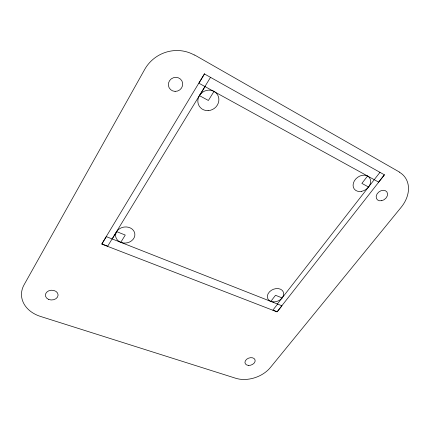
<?xml version="1.0" encoding="UTF-8"?>
<svg xmlns="http://www.w3.org/2000/svg" width="430" height="430" viewBox="0 0 430 430"><rect width="100%" height="100%" fill="white"/><g stroke="black" fill="none" stroke-linecap="round" stroke-linejoin="round"><path stroke-width="0.64" d="M204.524 73.933L198.923 83.216L378.637 182.11L384.393 174.763M210.539 77.309L107.688 246.175L101.931 243.95L106.334 236.645L277.393 304.005L379.996 172.296M112.219 238.967L116.686 231.63L125.264 235.065L120.776 242.337M205.046 86.586L199.504 95.675L208.383 100.475L213.941 91.477M270.787 301.409L275.517 295.281L282.123 297.931M367.569 176.02L361.877 183.4L368.542 187.007M194.51 54.927L399.368 172.011M194.408 55.099A35.835 34.33 -29.1 0 0 144.7 69.418L24.091 284.778A31.562 24.236 -2 0 0 40.554 316.453L235.742 378.266A26.133 18.318 -19.3 0 0 270.416 367.483L401.158 207.303A30.761 23.252 -36.6 0 0 399.266 172.145M204.39 73.922L101.727 244.079L277.038 311.874L384.447 174.849L204.39 73.922M277.592 304.08L272.905 310.094L277.259 311.777L281.946 305.794L277.592 304.08M361.694 191.323A9.487 7.353 -36.9 0 0 369.553 177.778A9.487 7.353 -36.9 0 0 354.341 180.917A9.487 7.353 -36.9 0 0 361.694 191.323M208.125 110.628A10.782 10.003 -34.7 0 0 217.591 94.826A10.782 10.003 -34.7 0 0 199.348 95.686A10.782 10.003 -34.7 0 0 208.125 110.628M121.056 242.445A9.675 8.036 -7.8 0 0 134.853 233.99A9.675 8.036 -7.8 0 0 119.798 228.572A9.675 8.036 -7.8 0 0 121.056 242.445M273.69 301.941A8.466 6.321 -23.3 0 0 283.3 291.954A8.466 6.321 -23.3 0 0 269.508 291.819A8.466 6.321 -23.3 0 0 273.69 301.941M381.663 200.713A6.213 4.692 -36.6 0 0 386.914 191.952A6.213 4.692 -36.6 0 0 377.013 194.048A6.213 4.692 -36.6 0 0 381.663 200.713M175.101 91.386A7.245 6.95 -29.4 0 0 181.96 81.007A7.245 6.95 -29.4 0 0 169.554 80.695A7.245 6.95 -29.4 0 0 175.101 91.386M48.526 299.366A6.375 4.891 -1.9 0 0 58.109 295.023A6.375 4.891 -1.9 0 0 48.563 290.895A6.375 4.891 -1.9 0 0 48.526 299.366M248.341 365.398A5.273 3.687 -19.3 0 0 255.087 359.991A5.273 3.687 -19.3 0 0 246.723 359.211A5.273 3.687 -19.3 0 0 248.341 365.398"/></g></svg>
